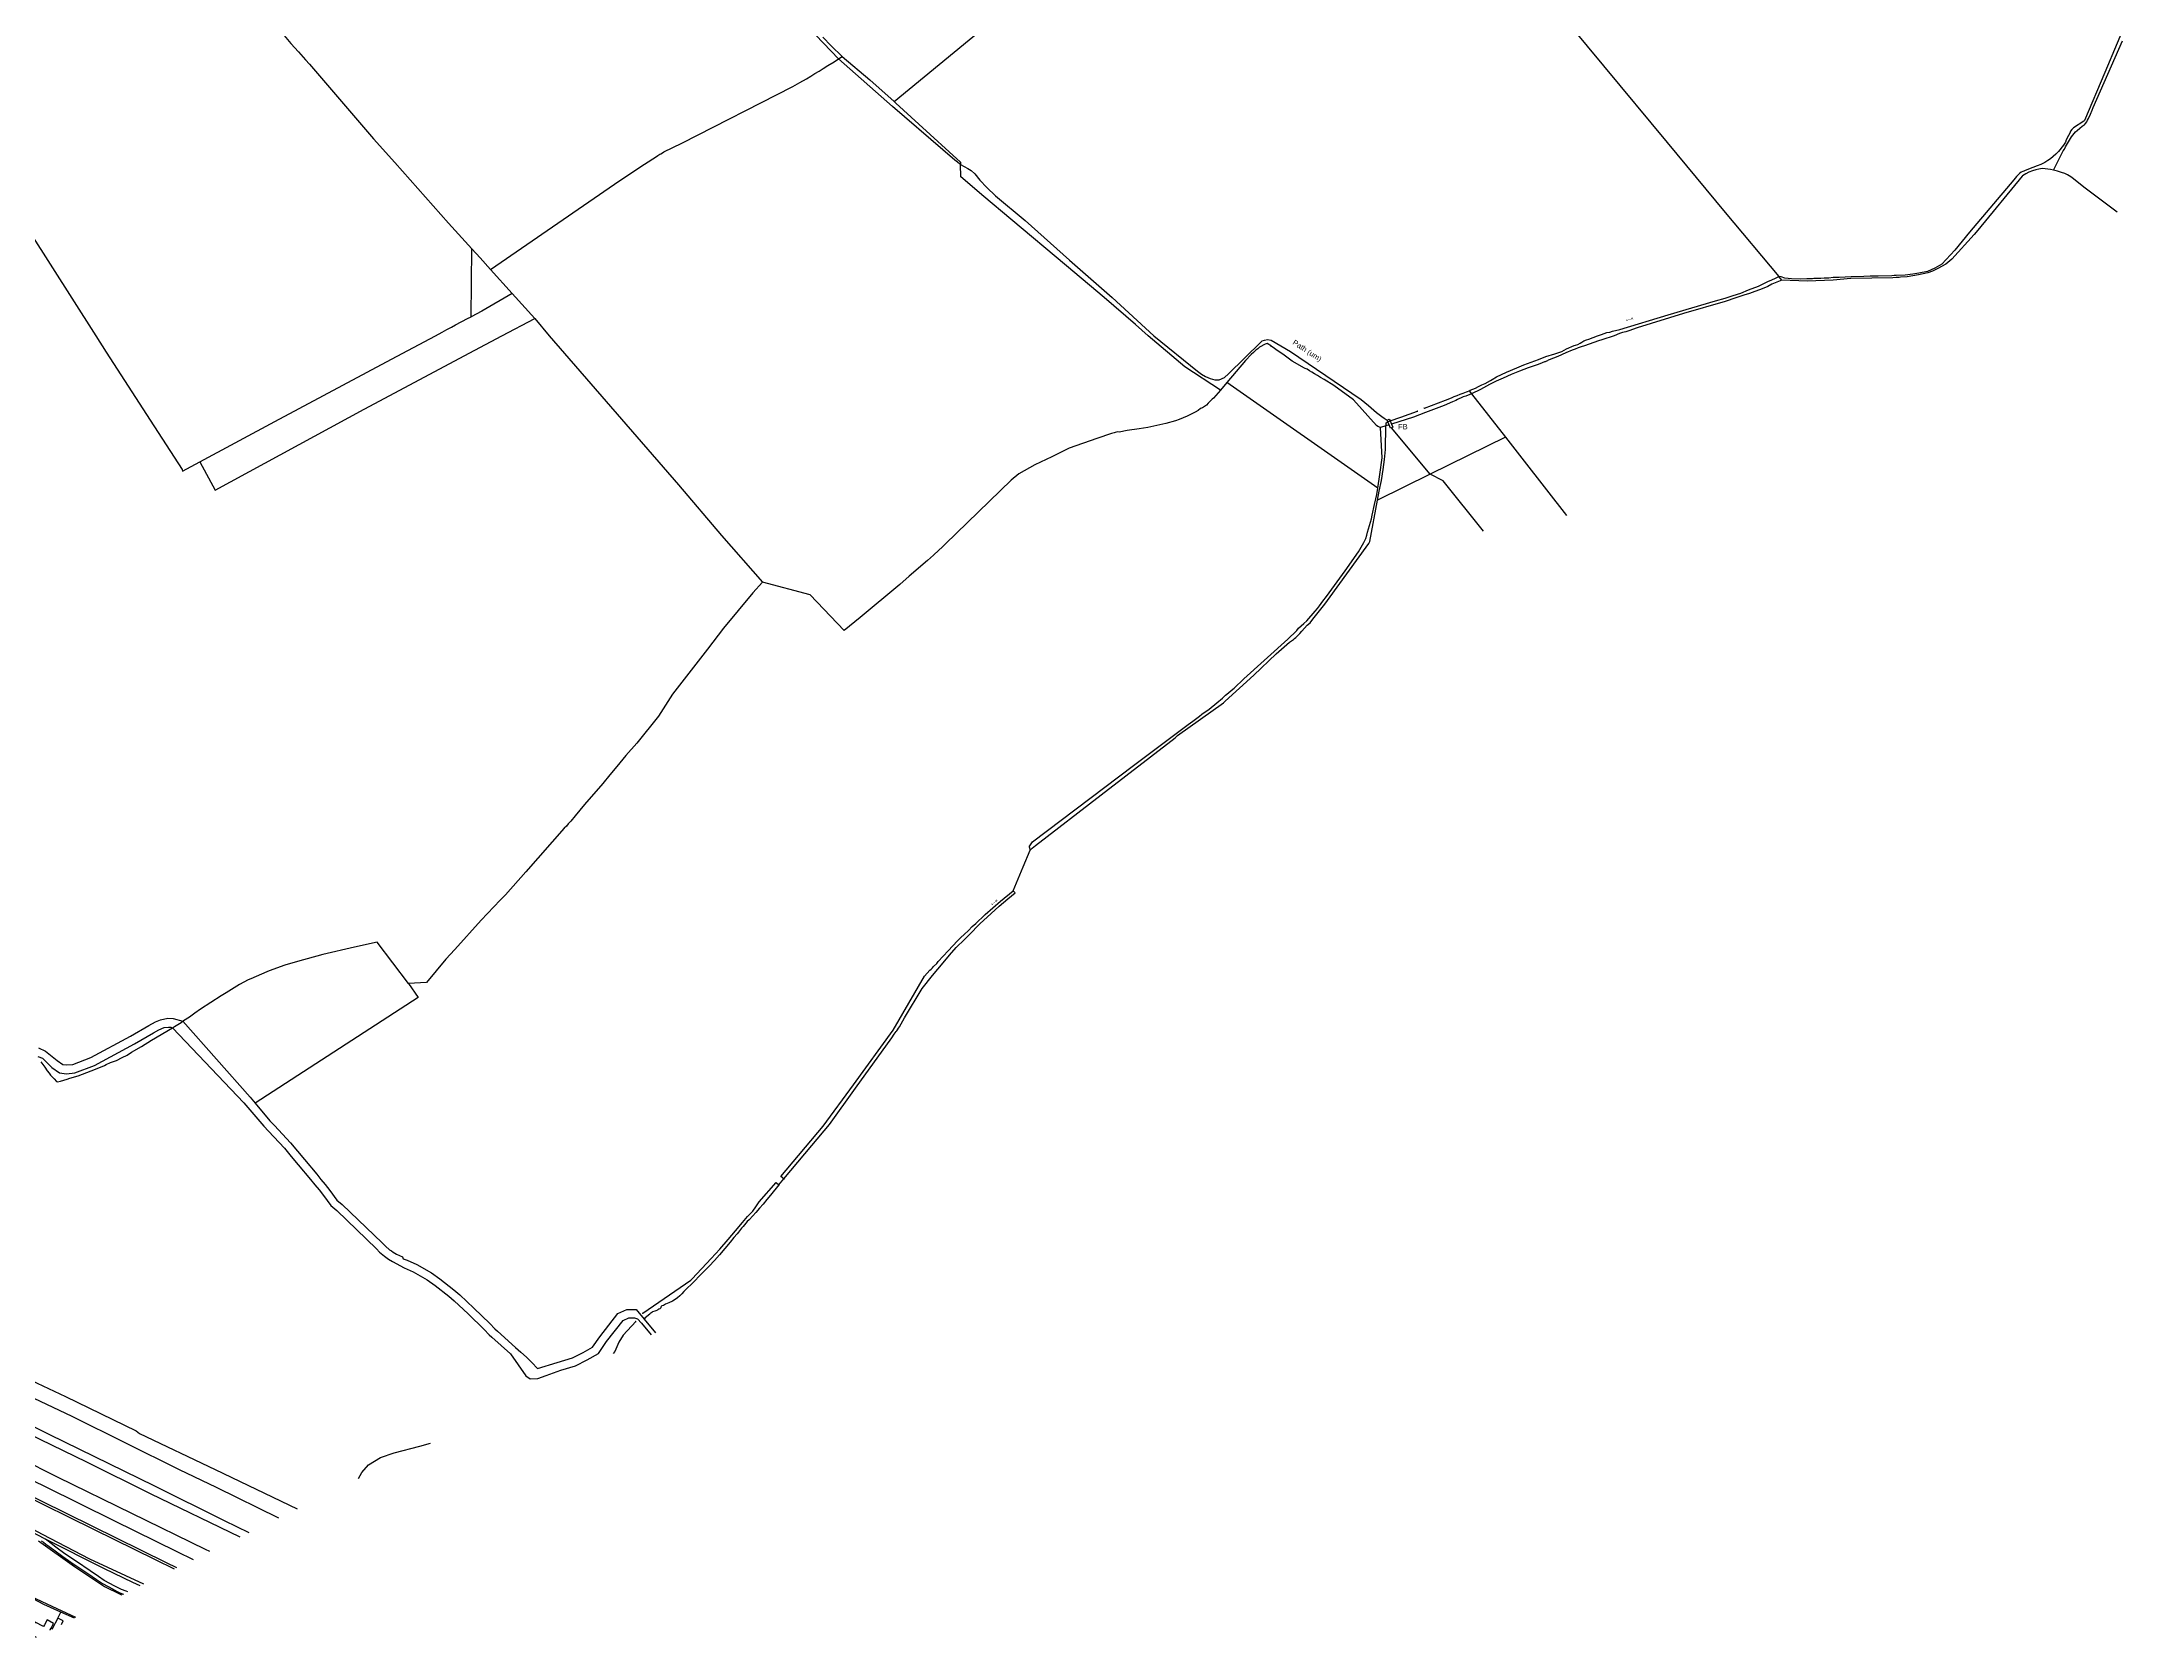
# Model space of a CAD drawing. Header units: millimetres. Extents: x 111502 to 977541, y 8702 to 1044108.
# Drawn here: x 976277 to 977451, y 475731 to 476623 of the extents above; entities that cross this region are included whole.
import ezdxf

# ---------------------------------------------------------------- set-up
doc = ezdxf.new("R2010")
doc.units = ezdxf.units.MM
doc.header["$LTSCALE"] = 0.25
doc.layers.add('X HVSS Site Background', color=8, linetype='Continuous')
doc.styles.add('OS Master Map$1$Standard', font='txt')

# ---------------------------------------------------------------- blocks, each defined once
blk = doc.blocks.new('OS Master Map$1$OSS17')
at = {"color": 8, "true_color": 0x707070, "const_width": 0.375, "flags": 128}
blk.add_lwpolyline([(0.188, 0), (0.181, 0.049), (0.162, 0.094), (0.133, 0.133), (0.094, 0.162), (0.049, 0.181), (0, 0.188), (-0.049, 0.181), (-0.094, 0.162), (-0.133, 0.133), (-0.162, 0.094), (-0.181, 0.049), (-0.188, 0), (-0.181, -0.049), (-0.162, -0.094), (-0.133, -0.133), (-0.094, -0.162), (-0.049, -0.181), (0, -0.188), (0.049, -0.181), (0.094, -0.162), (0.133, -0.133), (0.162, -0.094), (0.181, -0.049), (0.188, 0), (0.181, 0.049)], dxfattribs=at)
blk = doc.blocks.new('OS Master Map$1$OSS5')
at = {"color": 8, "true_color": 0x707070, "const_width": 0.174, "flags": 128}
blk.add_lwpolyline([(-0.5, 0), (0.5, 0)], dxfattribs=at)
blk = doc.blocks.new('OS Master Map$1$OSS6')
at = {"color": 8, "true_color": 0x707070, "const_width": 0.174, "flags": 128}
for points in [[(0.5, 0.5), (0, 0), (0.5, -0.5)], [(0, 0), (3.438, 0)], [(3.35, 0.5), (2.85, 0), (3.35, -0.5)], [(3.938, 0.5), (3.438, 0), (3.938, -0.5)]]:
    blk.add_lwpolyline(points, dxfattribs=at)
blk = doc.blocks.new('OS MAP')
at = {"layer": 'X HVSS Site Background', "flags": 128}
for points in [[(490504, 241154.8), (490478.7, 241181.2)], [(490535.2, 241130.9), (490577.1, 241165.5), (490577.1, 241165.5), (490620.8, 241201.2), (490620.8, 241201.2), (490687, 241257), (490687, 241257), (490779.3, 241334.4)], [(490193.1, 241168.9), (490197.9, 241163.4), (490197.9, 241163.4), (490202.1, 241158.8), (490202.1, 241158.8), (490206.1, 241154.2), (490206.1, 241154.2), (490208.3, 241151.8), (490208.3, 241151.8), (490210.5, 241149.2), (490210.5, 241149.2), (490244.1, 241110.1), (490244.1, 241110.1), (490255.9, 241096.8), (490255.9, 241096.8), (490286, 241063), (490286, 241063), (490299, 241048.6)], [(490495.3, 241167), (490500, 241162.1), (490500, 241162.1), (490506.1, 241156.2)], [(491233, 241196.5), (491212.2, 241147.1), (491212.2, 241147.1), (491200.9, 241120.4), (491200.9, 241120.4), (491200.4, 241120), (491200.4, 241120), (491194.7, 241116.2), (491194.7, 241116.2), (491194.3, 241115.8), (491194.3, 241115.8), (491193.8, 241115.4), (491193.8, 241115.4), (491193.1, 241114.3), (491193.1, 241114.3), (491192.6, 241113.2), (491192.6, 241113.2), (491191.9, 241111.9), (491191.9, 241111.9), (491190.7, 241109.5), (491190.7, 241109.5), (491190.2, 241108.3), (491190.2, 241108.3), (491189.1, 241106.5), (491189.1, 241106.5), (491186.3, 241103.1), (491186.3, 241103.1), (491184.8, 241101.5), (491184.8, 241101.5), (491183.4, 241100.2), (491183.4, 241100.2), (491181.9, 241099), (491181.9, 241099), (491180.3, 241097.9), (491180.3, 241097.9), (491178.6, 241096.9), (491178.6, 241096.9), (491176.5, 241095.8), (491176.5, 241095.8), (491174.3, 241095), (491174.3, 241095), (491172, 241094.1), (491172, 241094.1), (491167.7, 241092.4), (491167.7, 241092.4), (491167, 241092.1), (491167, 241092.1), (491166.3, 241091.9), (491166.3, 241091.9), (491165.4, 241091.4), (491165.4, 241091.4), (491164.6, 241090.8), (491164.6, 241090.8), (491163.7, 241090), (491163.7, 241090), (491162.9, 241089), (491162.9, 241089), (491161.3, 241087.1), (491161.3, 241087.1), (491136.5, 241058), (491136.5, 241058), (491128.3, 241047.9), (491128.3, 241047.9), (491121, 241040.1), (491121, 241040.1), (491117.1, 241037.8), (491117.1, 241037.8), (491113, 241036), (491113, 241036), (491108.3, 241035), (491108.3, 241035), (491104.8, 241034.4), (491104.8, 241034.4), (491100.5, 241033.8), (491100.5, 241033.8), (491095.5, 241033.7), (491095.5, 241033.7), (491094.4, 241033.7), (491094.4, 241033.7), (491093.2, 241033.6), (491093.2, 241033.6), (491085.5, 241033.4), (491085.5, 241033.4), (491081, 241033.3), (491081, 241033.3), (491077.5, 241033.2), (491077.5, 241033.2), (491070.4, 241032.9), (491070.4, 241032.9), (491063.7, 241032.6), (491063.7, 241032.6), (491060.4, 241032.5), (491060.4, 241032.5), (491057.8, 241032.3), (491057.8, 241032.3), (491055.3, 241032.2), (491055.3, 241032.2), (491053.5, 241032.1), (491053.5, 241032.1), (491051.9, 241032.1), (491051.9, 241032.1), (491050.2, 241032), (491050.2, 241032), (491049.5, 241032), (491049.5, 241032), (491048.7, 241031.9), (491048.7, 241031.9), (491048, 241031.9), (491048, 241031.9), (491047.2, 241031.9), (491047.2, 241031.9), (491046.4, 241031.8), (491046.4, 241031.8), (491045.6, 241031.8), (491045.6, 241031.8), (491042.1, 241031.6), (491042.1, 241031.6), (491037, 241031.9), (491037, 241031.9), (491033.3, 241032.2), (491033.3, 241032.2), (491031.2, 241033), (491031.2, 241033), (491030, 241033.1)], [(491183.5, 241092.6), (491188.9, 241103.3), (491188.9, 241103.3), (491189.6, 241104.4), (491189.6, 241104.4), (491190.2, 241105.7), (491190.2, 241105.7), (491192, 241108.5), (491192, 241108.5), (491193.6, 241111.3), (491193.6, 241111.3), (491195, 241113.1), (491195, 241113.1), (491195.8, 241114), (491195.8, 241114), (491196.7, 241114.8), (491196.7, 241114.8), (491198.2, 241116), (491198.2, 241116), (491199.5, 241117.1), (491199.5, 241117.1), (491200.2, 241117.5), (491200.2, 241117.5), (491200.8, 241118), (491200.8, 241118), (491201.5, 241118.7), (491201.5, 241118.7), (491202.1, 241119.6), (491202.1, 241119.6), (491202.6, 241120.5), (491202.6, 241120.5), (491203.1, 241121.5), (491203.1, 241121.5), (491204.2, 241123.8), (491204.2, 241123.8), (491205.1, 241126.1), (491205.1, 241126.1), (491205.8, 241127.7), (491205.8, 241127.7), (491222.1, 241164.8)], [(490051.2, 241059.1), (490088.7, 241000), (490088.7, 241000), (490094.6, 240990.9), (490094.6, 240990.9), (490119.1, 240952.8), (490119.1, 240952.8), (490137, 240925.2), (490137, 240925.2), (490137.3, 240924.4), (490137.3, 240924.4), (490146.9, 240929.5)], [(490896, 241194.2), (490896.3, 241193.9), (490896.3, 241193.9), (490967.4, 241108), (490967.4, 241108), (491000, 241069), (491000, 241069), (491030, 241033.1)], [(490309.5, 241037.1), (490381.9, 241086.8), (490381.9, 241086.8), (490395.6, 241096), (490395.6, 241096), (490402.3, 241100.3), (490402.3, 241100.3), (490403, 241100.7), (490403, 241100.7), (490403.6, 241101.1), (490403.6, 241101.1), (490404.1, 241101.5), (490404.1, 241101.5), (490404.7, 241101.8), (490404.7, 241101.8), (490405.6, 241102.3), (490405.6, 241102.3), (490406.5, 241102.9), (490406.5, 241102.9), (490416.4, 241107.7), (490416.4, 241107.7), (490478.5, 241139.4), (490478.5, 241139.4), (490482.4, 241141.5), (490482.4, 241141.5), (490486.2, 241143.7), (490486.2, 241143.7), (490488.6, 241145.1), (490488.6, 241145.1), (490490.9, 241146.6), (490490.9, 241146.6), (490493.3, 241147.9), (490493.3, 241147.9), (490495.5, 241149.4), (490495.5, 241149.4), (490498.2, 241151), (490498.2, 241151), (490501.7, 241153.2), (490501.7, 241153.2), (490504, 241154.8)], [(490504, 241154.8), (490506.1, 241156.2)], [(490572.4, 241095.8), (490569.2, 241098.2), (490569.2, 241098.2), (490562.5, 241104), (490562.5, 241104), (490534.2, 241128.2), (490534.2, 241128.2), (490504, 241154.8)], [(490506.1, 241156.2), (490521.6, 241143.1), (490521.6, 241143.1), (490535.2, 241130.9)], [(490535.2, 241130.9), (490536.2, 241130), (490536.2, 241130), (490549.1, 241118.3), (490549.1, 241118.3), (490572.4, 241097.1), (490572.4, 241097.1), (490572.4, 241095.8)], [(490717.7, 240969.6), (490697.8, 240982.6), (490697.8, 240982.6), (490677.3, 241000), (490677.3, 241000), (490670.2, 241006.3), (490670.2, 241006.3), (490652.6, 241021.4), (490652.6, 241021.4), (490631.5, 241039.1), (490631.5, 241039.1), (490600.5, 241065.2), (490600.5, 241065.2), (490585.4, 241077.8), (490585.4, 241077.8), (490572.5, 241088.8), (490572.5, 241088.8), (490572.4, 241095.8)], [(490572.4, 241095.8), (490576.5, 241093.6), (490576.5, 241093.6), (490578.3, 241092.4), (490578.3, 241092.4), (490580.3, 241090.6), (490580.3, 241090.6), (490583.2, 241087), (490583.2, 241087), (490587, 241082.8), (490587, 241082.8), (490591.9, 241078.2), (490591.9, 241078.2), (490608.4, 241064.4), (490608.4, 241064.4), (490633.2, 241042.2), (490633.2, 241042.2), (490657.1, 241021.4), (490657.1, 241021.4), (490680.4, 241000), (490680.4, 241000), (490704.8, 240980.2), (490704.8, 240980.2), (490707.1, 240978.6), (490707.1, 240978.6), (490709.4, 240977.3), (490709.4, 240977.3), (490712, 240976.1), (490712, 240976.1), (490714.6, 240975.3), (490714.6, 240975.3), (490717, 240975.4), (490717, 240975.4), (490719.9, 240976.7), (490719.9, 240976.7), (490722.2, 240978.8), (490722.2, 240978.8), (490740.2, 240996.5), (490740.2, 240996.5), (490741, 240997.1), (490741, 240997.1), (490742.4, 240997.6), (490742.4, 240997.6), (490744, 240998), (490744, 240998), (490746.1, 240997.6), (490746.1, 240997.6), (490756.8, 240991.2), (490756.8, 240991.2), (490791.2, 240968), (490791.2, 240968), (490796.3, 240964.3), (490796.3, 240964.3), (490800.5, 240961), (490800.5, 240961), (490804.9, 240957.1), (490804.9, 240957.1), (490808, 240954.8), (490808, 240954.8), (490809.3, 240953.9), (490809.3, 240953.9), (490810.9, 240952.9)], [(491183.5, 241092.6), (491181.9, 241092.9), (491181.9, 241092.9), (491180.4, 241093.1), (491180.4, 241093.1), (491178.8, 241093.4), (491178.8, 241093.4), (491177.2, 241093.5), (491177.2, 241093.5), (491175.4, 241093.2), (491175.4, 241093.2), (491173.7, 241092.7), (491173.7, 241092.7), (491171.7, 241092.2), (491171.7, 241092.2), (491169.8, 241091.5), (491169.8, 241091.5), (491168, 241090.6), (491168, 241090.6), (491166.2, 241089.4), (491166.2, 241089.4), (491166, 241089.2), (491166, 241089.2), (491141.3, 241059), (491141.3, 241059), (491139.2, 241056.6), (491139.2, 241056.6), (491126.7, 241042.8), (491126.7, 241042.8), (491123.3, 241040.1), (491123.3, 241040.1), (491118.9, 241037.6), (491118.9, 241037.6), (491115.8, 241036.2), (491115.8, 241036.2), (491113.3, 241035.2), (491113.3, 241035.2), (491110.7, 241034.6), (491110.7, 241034.6), (491108, 241034), (491108, 241034), (491101.7, 241033), (491101.7, 241033), (491098, 241032.7), (491098, 241032.7), (491097.3, 241032.6), (491097.3, 241032.6), (491096, 241032.5), (491096, 241032.5), (491095.6, 241032.5), (491095.6, 241032.5), (491093.7, 241032.4), (491093.7, 241032.4), (491070.2, 241032), (491070.2, 241032), (491060.3, 241031.1), (491060.3, 241031.1), (491045.8, 241030.6), (491045.8, 241030.6), (491031.7, 241031)], [(491219.1, 241069.1), (491200.5, 241083.1), (491200.5, 241083.1), (491194.8, 241087.7), (491194.8, 241087.7), (491193.2, 241088.9), (491193.2, 241088.9), (491191.4, 241090), (491191.4, 241090), (491189.8, 241090.8), (491189.8, 241090.8), (491188, 241091.3), (491188, 241091.3), (491185.8, 241092.1), (491185.8, 241092.1), (491183.5, 241092.6)], [(490298.7, 241010.6), (490299, 241048.6)], [(490299, 241048.6), (490303.7, 241043.5), (490303.7, 241043.5), (490309.5, 241037.1)], [(490309.5, 241037.1), (490321.6, 241023.7)], [(490856.8, 240969.2), (490857.3, 240969.6), (490857.3, 240969.6), (490860.3, 240970.8), (490860.3, 240970.8), (490862, 240971.6), (490862, 240971.6), (490863.9, 240972.6), (490863.9, 240972.6), (490865.7, 240973.4), (490865.7, 240973.4), (490868.7, 240975), (490868.7, 240975), (490869.7, 240975.5), (490869.7, 240975.5), (490872, 240977.1), (490872, 240977.1), (490877.6, 240979.6), (490877.6, 240979.6), (490883.4, 240982), (490883.4, 240982), (490887.4, 240983.7), (490887.4, 240983.7), (490891.5, 240985.3), (490891.5, 240985.3), (490895.5, 240986.8), (490895.5, 240986.8), (490899.7, 240988.4), (490899.7, 240988.4), (490904.6, 240989.9), (490904.6, 240989.9), (490908.5, 240991.3), (490908.5, 240991.3), (490911.2, 240992.7), (490911.2, 240992.7), (490915.4, 240994.6), (490915.4, 240994.6), (490916.2, 240994.8), (490916.2, 240994.8), (490917.5, 240995.2), (490917.5, 240995.2), (490918.8, 240995.8), (490918.8, 240995.8), (490919.8, 240996.4), (490919.8, 240996.4), (490920.9, 240997.1), (490920.9, 240997.1), (490922.4, 240997.7), (490922.4, 240997.7), (490923.7, 240998.1), (490923.7, 240998.1), (490928.5, 241000), (490928.5, 241000), (490930.8, 241000.7), (490930.8, 241000.7), (490932.2, 241001.3), (490932.2, 241001.3), (490933.8, 241001.8), (490933.8, 241001.8), (490935.4, 241002.1), (490935.4, 241002.1), (490936.9, 241002.5), (490936.9, 241002.5), (490941.1, 241003.5), (490941.1, 241003.5), (490968, 241011.7), (490968, 241011.7), (490994.6, 241019.6), (490994.6, 241019.6), (491000, 241021.1), (491000, 241021.1), (491004.4, 241022.5), (491004.4, 241022.5), (491008.7, 241023.9), (491008.7, 241023.9), (491012.9, 241025.6), (491012.9, 241025.6), (491018.5, 241027.8), (491018.5, 241027.8), (491021.2, 241029), (491021.2, 241029), (491023.8, 241030.3), (491023.8, 241030.3), (491026, 241031.3), (491026, 241031.3), (491028, 241032.2), (491028, 241032.2), (491030, 241033.1)], [(491031.7, 241031), (491030, 241033.1)], [(490056.7, 240601.9), (490060.6, 240600.1), (490060.6, 240600.1), (490067.2, 240594.8), (490067.2, 240594.8), (490070.3, 240592.6), (490070.3, 240592.6), (490072.4, 240592.4), (490072.4, 240592.4), (490076, 240592.7), (490076, 240592.7), (490086, 240596.5), (490086, 240596.5), (490108.1, 240608.4), (490108.1, 240608.4), (490118.5, 240614.4), (490118.5, 240614.4), (490122.2, 240616.5), (490122.2, 240616.5), (490125, 240617.6), (490125, 240617.6), (490129, 240618.5), (490129, 240618.5), (490132, 240618.3), (490132, 240618.3), (490137.5, 240616.8)], [(490321.6, 241023.7), (490304.7, 241013.7), (490304.7, 241013.7), (490298.7, 241010.6)], [(490321.6, 241023.7), (490334.2, 241009.7)], [(491031.7, 241031), (491026.1, 241028.8), (491026.1, 241028.8), (491023.8, 241027.6), (491023.8, 241027.6), (491021.6, 241026.7), (491021.6, 241026.7), (491019.1, 241025.7), (491019.1, 241025.7), (491016.6, 241024.8), (491016.6, 241024.8), (491013.6, 241023.7), (491013.6, 241023.7), (491010.4, 241022.7), (491010.4, 241022.7), (491007.6, 241021.7), (491007.6, 241021.7), (491004.7, 241020.8), (491004.7, 241020.8), (491001.1, 241019.6), (491001.1, 241019.6), (491000, 241019.1), (491000, 241019.1), (490976.7, 241012.4), (490976.7, 241012.4), (490950.7, 241004.4), (490950.7, 241004.4), (490946.1, 241002.8), (490946.1, 241002.8), (490944.3, 241002.3), (490944.3, 241002.3), (490942.6, 241001.8), (490942.6, 241001.8), (490940.8, 241001.3), (490940.8, 241001.3), (490937.9, 241000), (490937.9, 241000), (490930.9, 240997.8), (490930.9, 240997.8), (490929.1, 240997.2), (490929.1, 240997.2), (490921.2, 240994.3), (490921.2, 240994.3), (490919.4, 240993.8), (490919.4, 240993.8), (490917.8, 240993.2), (490917.8, 240993.2), (490916, 240992.6), (490916, 240992.6), (490914.4, 240991.9), (490914.4, 240991.9), (490910.8, 240990.5), (490910.8, 240990.5), (490906.3, 240988.5), (490906.3, 240988.5), (490901.5, 240986.5), (490901.5, 240986.5), (490901, 240986.3), (490901, 240986.3), (490900.5, 240986), (490900.5, 240986), (490900.1, 240985.8), (490900.1, 240985.8), (490899.6, 240985.6), (490899.6, 240985.6), (490899.3, 240985.4), (490899.3, 240985.4), (490898.9, 240985.4), (490898.9, 240985.4), (490896.2, 240984.4), (490896.2, 240984.4), (490894.8, 240983.8), (490894.8, 240983.8), (490889.8, 240982.1), (490889.8, 240982.1), (490884.9, 240980.3), (490884.9, 240980.3), (490880.3, 240978.4), (490880.3, 240978.4), (490875.7, 240976.4), (490875.7, 240976.4), (490871.9, 240974.6), (490871.9, 240974.6), (490868.2, 240972.8), (490868.2, 240972.8), (490863.1, 240970), (490863.1, 240970), (490858, 240967.6)], [(490146.9, 240929.5), (490188.8, 240952), (490188.8, 240952), (490254.1, 240986.9), (490254.1, 240986.9), (490278.7, 241000), (490278.7, 241000), (490282.5, 241002.1), (490282.5, 241002.1), (490285.1, 241003.5), (490285.1, 241003.5), (490287.6, 241004.9), (490287.6, 241004.9), (490289.9, 241006.2), (490289.9, 241006.2), (490296.7, 241009.6), (490296.7, 241009.6), (490298.7, 241010.6)], [(490146.9, 240929.5), (490155.6, 240913.7), (490155.6, 240913.7), (490238.9, 240958.9), (490238.9, 240958.9), (490300.7, 240992), (490300.7, 240992), (490315.8, 241000), (490315.8, 241000), (490334.2, 241009.7)], [(490334.2, 241009.7), (490342.3, 241000), (490342.3, 241000), (490414.6, 240916.6), (490414.6, 240916.6), (490438.7, 240888.4), (490438.7, 240888.4), (490461.5, 240862.3)], [(490807.2, 240948.7), (490805.7, 240949.3), (490805.7, 240949.3), (490805, 240949.9), (490805, 240949.9), (490792.1, 240964.2), (490792.1, 240964.2), (490781, 240972.3), (490781, 240972.3), (490775.6, 240975.6), (490775.6, 240975.6), (490773.7, 240976.7), (490773.7, 240976.7), (490771.9, 240977.8), (490771.9, 240977.8), (490770.3, 240978.7), (490770.3, 240978.7), (490768.8, 240979.6), (490768.8, 240979.6), (490767.5, 240980.5), (490767.5, 240980.5), (490766.1, 240981.3), (490766.1, 240981.3), (490765.1, 240981.8), (490765.1, 240981.8), (490764.6, 240981.9), (490764.6, 240981.9), (490757.8, 240985.9), (490757.8, 240985.9), (490753.4, 240989.1), (490753.4, 240989.1), (490748.6, 240992.3), (490748.6, 240992.3), (490747.1, 240993.4), (490747.1, 240993.4), (490746.2, 240994.1), (490746.2, 240994.1), (490745.8, 240994.5), (490745.8, 240994.5), (490745.3, 240994.8), (490745.3, 240994.8), (490744.8, 240995.2), (490744.8, 240995.2), (490743.8, 240995.7), (490743.8, 240995.7), (490742.6, 240995.3), (490742.6, 240995.3), (490739.6, 240993.7), (490739.6, 240993.7), (490738.6, 240992.8), (490738.6, 240992.8), (490737.5, 240991.9), (490737.5, 240991.9), (490736.1, 240990.7), (490736.1, 240990.7), (490734.8, 240989.5), (490734.8, 240989.5), (490731.7, 240986.1), (490731.7, 240986.1), (490721.2, 240973.8)], [(490721.2, 240973.8), (490717.7, 240969.6)], [(490805.7, 240914.9), (490721.2, 240973.8)], [(490717.7, 240969.6), (490713.8, 240965.2), (490713.8, 240965.2), (490713, 240964.5), (490713, 240964.5), (490711.9, 240963.4), (490711.9, 240963.4), (490710.8, 240962.4), (490710.8, 240962.4), (490709.9, 240961.3), (490709.9, 240961.3), (490708.8, 240960.4), (490708.8, 240960.4), (490707.7, 240959.8), (490707.7, 240959.8), (490706.5, 240959.3), (490706.5, 240959.3), (490705.3, 240958.3), (490705.3, 240958.3), (490703.5, 240957.3), (490703.5, 240957.3), (490699.1, 240955.1), (490699.1, 240955.1), (490694.6, 240953.2), (490694.6, 240953.2), (490692.5, 240952.4), (490692.5, 240952.4), (490687.1, 240951), (490687.1, 240951), (490677, 240948.8), (490677, 240948.8), (490672.3, 240947.9), (490672.3, 240947.9), (490665.5, 240947.1), (490665.5, 240947.1), (490661, 240946.2), (490661, 240946.2), (490660.3, 240946.3), (490660.3, 240946.3), (490659.5, 240946.2), (490659.5, 240946.2), (490658.8, 240946), (490658.8, 240946), (490658.2, 240945.8), (490658.2, 240945.8), (490656.8, 240945.4), (490656.8, 240945.4), (490648.6, 240942.6), (490648.6, 240942.6), (490633, 240937.1), (490633, 240937.1), (490623.3, 240932.3), (490623.3, 240932.3), (490613.9, 240927.8), (490613.9, 240927.8), (490604.9, 240922.8), (490604.9, 240922.8), (490600.6, 240919.2), (490600.6, 240919.2), (490564, 240883.7), (490564, 240883.7), (490562.1, 240881.8), (490562.1, 240881.8), (490560.2, 240880.1), (490560.2, 240880.1), (490557.2, 240877.3), (490557.2, 240877.3), (490555.6, 240875.9), (490555.6, 240875.9), (490553.9, 240874.4), (490553.9, 240874.4), (490543.7, 240865.6), (490543.7, 240865.6), (490538.4, 240860.9), (490538.4, 240860.9), (490516.3, 240842.6), (490516.3, 240842.6), (490507.3, 240835.3), (490507.3, 240835.3), (490488.3, 240855.2), (490488.3, 240855.2), (490461.5, 240862.3)], [(490858, 240967.6), (490854.9, 240966.3), (490854.9, 240966.3), (490853.5, 240965.8), (490853.5, 240965.8), (490852.2, 240965.3), (490852.2, 240965.3), (490851, 240964.7), (490851, 240964.7), (490850.2, 240964.4), (490850.2, 240964.4), (490849.3, 240963.9), (490849.3, 240963.9), (490848.3, 240963.5), (490848.3, 240963.5), (490847.5, 240963.1), (490847.5, 240963.1), (490842.7, 240961), (490842.7, 240961), (490832.4, 240957.1), (490832.4, 240957.1), (490825.6, 240954.6), (490825.6, 240954.6), (490813.3, 240950.6)], [(490831.7, 240959.5), (490843.5, 240964.1), (490843.5, 240964.1), (490846.8, 240965.4), (490846.8, 240965.4), (490848.4, 240966.1), (490848.4, 240966.1), (490850, 240966.7), (490850, 240966.7), (490851.8, 240967.3), (490851.8, 240967.3), (490853.5, 240968), (490853.5, 240968), (490855.3, 240968.7), (490855.3, 240968.7), (490855.8, 240968.8), (490855.8, 240968.8), (490856.8, 240969.2)], [(490856.8, 240969.2), (490858, 240967.6)], [(490858, 240967.6), (490877.1, 240943.3)], [(490805.5, 240908.1), (490806.5, 240913.1), (490806.5, 240913.1), (490807.7, 240919.1), (490807.7, 240919.1), (490808.7, 240925.3), (490808.7, 240925.3), (490809.4, 240930.9), (490809.4, 240930.9), (490810, 240936.4), (490810, 240936.4), (490810.2, 240949.7)], [(490810.2, 240949.7), (490807.2, 240948.7)], [(490810.2, 240949.7), (490810.3, 240950.3), (490810.3, 240950.3), (490810.3, 240950.9), (490810.3, 240950.9), (490810.4, 240951.3), (490810.4, 240951.3), (490810.9, 240951.8), (490810.9, 240951.8), (490811.3, 240951.9)], [(490812, 240950.2), (490810.2, 240949.7)], [(490810.9, 240952.9), (490812.1, 240953.4)], [(490811.3, 240951.9), (490810.9, 240952.9)], [(490811.3, 240951.9), (490812.5, 240952.4)], [(490812, 240950.2), (490811.3, 240951.9)], [(490812.8, 240948.3), (490812, 240950.2)], [(490812.1, 240953.4), (490812.5, 240952.4)], [(490812.5, 240952.4), (490818.5, 240954.6), (490818.5, 240954.6), (490827.8, 240957.9)], [(490812.5, 240952.4), (490813.3, 240950.6)], [(490813.3, 240950.6), (490814, 240948.9)], [(490805.7, 240914.9), (490806.9, 240922.5), (490806.9, 240922.5), (490808.1, 240931.7), (490808.1, 240931.7), (490807.2, 240948.7)], [(490813.4, 240948.6), (490812.8, 240948.3)], [(490814, 240948.9), (490813.4, 240948.6)], [(490834.9, 240922.6), (490813.4, 240948.6)], [(490877.1, 240943.3), (490834.9, 240922.6)], [(490877.1, 240943.3), (490887.6, 240929.9), (490887.6, 240929.9), (490911.2, 240899.5)], [(490610.8, 240714.4), (490612.6, 240717.1), (490612.6, 240717.1), (490669.1, 240759.8), (490669.1, 240759.8), (490699.7, 240782.8), (490699.7, 240782.8), (490702.2, 240784.5), (490702.2, 240784.5), (490704.4, 240786.2), (490704.4, 240786.2), (490705.9, 240787.3), (490705.9, 240787.3), (490707.2, 240788.5), (490707.2, 240788.5), (490711.4, 240791.3), (490711.4, 240791.3), (490715.6, 240794.8), (490715.6, 240794.8), (490718.9, 240797.4), (490718.9, 240797.4), (490720.5, 240799.2), (490720.5, 240799.2), (490722.1, 240800.5), (490722.1, 240800.5), (490723.7, 240801.7), (490723.7, 240801.7), (490725.3, 240803.1), (490725.3, 240803.1), (490730.8, 240808.2), (490730.8, 240808.2), (490755.3, 240830.5), (490755.3, 240830.5), (490756.3, 240831.3), (490756.3, 240831.3), (490759.2, 240834.2), (490759.2, 240834.2), (490760.4, 240835.3), (490760.4, 240835.3), (490761.4, 240836.5), (490761.4, 240836.5), (490764.4, 240839.2), (490764.4, 240839.2), (490765.9, 240840.7), (490765.9, 240840.7), (490770.6, 240846), (490770.6, 240846), (490771.9, 240847.5), (490771.9, 240847.5), (490773.1, 240849.1), (490773.1, 240849.1), (490775, 240851.7), (490775, 240851.7), (490776.9, 240854.2), (490776.9, 240854.2), (490787.5, 240868.7), (490787.5, 240868.7), (490794.8, 240879.3), (490794.8, 240879.3), (490796.3, 240881.8), (490796.3, 240881.8), (490797.8, 240884.4), (490797.8, 240884.4), (490798.4, 240885.5), (490798.4, 240885.5), (490798.9, 240886.7), (490798.9, 240886.7), (490799.5, 240888.5), (490799.5, 240888.5), (490799.9, 240890.2), (490799.9, 240890.2), (490802.1, 240897.7), (490802.1, 240897.7), (490802.6, 240899.8), (490802.6, 240899.8), (490803.8, 240905.6), (490803.8, 240905.6), (490805.1, 240911.3), (490805.1, 240911.3), (490805.7, 240914.9)], [(490834.9, 240922.6), (490805.5, 240908.1)], [(490864.8, 240890.7), (490842.3, 240918.9), (490842.3, 240918.9), (490834.9, 240922.6)], [(490611.2, 240712.5), (490612.3, 240713.5), (490612.3, 240713.5), (490614.2, 240715), (490614.2, 240715), (490650.9, 240743.4), (490650.9, 240743.4), (490692.3, 240775.3), (490692.3, 240775.3), (490693.7, 240776.6), (490693.7, 240776.6), (490719.4, 240794.8), (490719.4, 240794.8), (490720.4, 240795.7), (490720.4, 240795.7), (490736.3, 240810.3), (490736.3, 240810.3), (490748.9, 240822.2), (490748.9, 240822.2), (490756.3, 240828.8), (490756.3, 240828.8), (490758.6, 240830.2), (490758.6, 240830.2), (490759.1, 240830.7), (490759.1, 240830.7), (490759.8, 240831.3), (490759.8, 240831.3), (490762, 240833.6), (490762, 240833.6), (490763.2, 240834.9), (490763.2, 240834.9), (490766.2, 240838.3), (490766.2, 240838.3), (490767.8, 240839.6), (490767.8, 240839.6), (490769.3, 240841.6), (490769.3, 240841.6), (490776, 240849.9), (490776, 240849.9), (490777.6, 240852), (490777.6, 240852), (490800.7, 240883.9), (490800.7, 240883.9), (490801.2, 240885.1), (490801.2, 240885.1), (490805.5, 240908.1)], [(490461.5, 240862.3), (490456.2, 240856.3), (490456.2, 240856.3), (490439.8, 240836.6), (490439.8, 240836.6), (490430.9, 240824.8), (490430.9, 240824.8), (490411.3, 240799.7), (490411.3, 240799.7), (490403.5, 240787.4), (490403.5, 240787.4), (490391.4, 240772.3), (490391.4, 240772.3), (490385.1, 240765.3), (490385.1, 240765.3), (490380.1, 240759.3), (490380.1, 240759.3), (490376.3, 240754.6), (490376.3, 240754.6), (490372.3, 240749.8), (490372.3, 240749.8), (490362, 240737.9), (490362, 240737.9), (490356.9, 240731.7), (490356.9, 240731.7), (490354.5, 240728.7), (490354.5, 240728.7), (490353.7, 240727.9), (490353.7, 240727.9), (490353, 240727.1), (490353, 240727.1), (490351.9, 240725.9), (490351.9, 240725.9), (490350.6, 240724.7), (490350.6, 240724.7), (490329.3, 240700.4), (490329.3, 240700.4), (490317.8, 240687.5), (490317.8, 240687.5), (490314.9, 240684.5), (490314.9, 240684.5), (490304.3, 240673.3), (490304.3, 240673.3), (490289.6, 240657), (490289.6, 240657), (490284.6, 240651.6), (490284.6, 240651.6), (490273.7, 240638.5), (490273.7, 240638.5), (490263.6, 240638)], [(490610.8, 240714.4), (490611.2, 240712.5)], [(490601.7, 240689.7), (490607.3, 240703.2), (490607.3, 240703.2), (490611.2, 240712.5)], [(490473.6, 240528.7), (490471.8, 240530), (490471.8, 240530), (490495.6, 240558.1), (490495.6, 240558.1), (490512.4, 240581.3), (490512.4, 240581.3), (490534.6, 240611.8), (490534.6, 240611.8), (490552.2, 240642.1), (490552.2, 240642.1), (490555.2, 240645.3), (490555.2, 240645.3), (490556, 240646), (490556, 240646), (490556.7, 240646.7), (490556.7, 240646.7), (490557.3, 240647.4), (490557.3, 240647.4), (490559, 240649.1), (490559, 240649.1), (490559.9, 240650.2), (490559.9, 240650.2), (490565.5, 240656.2), (490565.5, 240656.2), (490570.6, 240661.8), (490570.6, 240661.8), (490572.5, 240663.7), (490572.5, 240663.7), (490574.3, 240665.4), (490574.3, 240665.4), (490576.7, 240667.6), (490576.7, 240667.6), (490578.9, 240669.8), (490578.9, 240669.8), (490580.8, 240671.5), (490580.8, 240671.5), (490582.6, 240673.2), (490582.6, 240673.2), (490584.3, 240674.6), (490584.3, 240674.6), (490586.1, 240676.5), (490586.1, 240676.5), (490594.6, 240684), (490594.6, 240684), (490601.7, 240689.7)], [(490473.6, 240528.7), (490489.1, 240547.3), (490489.1, 240547.3), (490499.1, 240559.1), (490499.1, 240559.1), (490513.6, 240579.4), (490513.6, 240579.4), (490533.9, 240607.6), (490533.9, 240607.6), (490535.3, 240609.6), (490535.3, 240609.6), (490535.8, 240610.3), (490535.8, 240610.3), (490536.3, 240611.1), (490536.3, 240611.1), (490536.7, 240611.5), (490536.7, 240611.5), (490537.1, 240612), (490537.1, 240612), (490537.7, 240612.9), (490537.7, 240612.9), (490538.2, 240613.7), (490538.2, 240613.7), (490541, 240618.8), (490541, 240618.8), (490550.9, 240635.1), (490550.9, 240635.1), (490556.7, 240642.4), (490556.7, 240642.4), (490562.6, 240649.5), (490562.6, 240649.5), (490566.2, 240653.8), (490566.2, 240653.8), (490569.9, 240658), (490569.9, 240658), (490574.5, 240662.6), (490574.5, 240662.6), (490576.1, 240664.1), (490576.1, 240664.1), (490577.1, 240665.2), (490577.1, 240665.2), (490583.2, 240671.3), (490583.2, 240671.3), (490589.5, 240677.1), (490589.5, 240677.1), (490594, 240681.2), (490594, 240681.2), (490598.7, 240685.2), (490598.7, 240685.2), (490602.8, 240688.6)], [(490601.7, 240689.7), (490602.8, 240688.6)], [(490132.7, 240310.6), (490122.1, 240315.8), (490122.1, 240315.8), (490087.6, 240332.7), (490087.6, 240332.7), (490046.1, 240353.2)], [(490115.7, 240302.2), (490085.5, 240316.2), (490085.5, 240316.2), (490059, 240329.9), (490059, 240329.9), (490016.3, 240352.6)], [(490263.6, 240638), (490246.1, 240661.1), (490246.1, 240661.1), (490233.5, 240658.2), (490233.5, 240658.2), (490215.7, 240654.1), (490215.7, 240654.1), (490201.5, 240650.3), (490201.5, 240650.3), (490194.5, 240648.1), (490194.5, 240648.1), (490185.7, 240645), (490185.7, 240645), (490184.4, 240644.5), (490184.4, 240644.5), (490175.4, 240640.6), (490175.4, 240640.6), (490173.9, 240639.9), (490173.9, 240639.9), (490169.2, 240637.3), (490169.2, 240637.3), (490161.6, 240632.8), (490161.6, 240632.8), (490158.9, 240631.1), (490158.9, 240631.1), (490147.3, 240623.5), (490147.3, 240623.5), (490144.2, 240621.4), (490144.2, 240621.4), (490141.1, 240619.1), (490141.1, 240619.1), (490137.9, 240617.1), (490137.9, 240617.1), (490137.5, 240616.8)], [(490046.1, 240394.2), (490062.5, 240386), (490062.5, 240386), (490096.5, 240369.5), (490096.5, 240369.5), (490121.2, 240357.4), (490121.2, 240357.4), (490160.5, 240337.8), (490160.5, 240337.8), (490174.4, 240331.1)], [(490050.9, 240386.4), (490083.6, 240370.5), (490083.6, 240370.5), (490119.2, 240352.9), (490119.2, 240352.9), (490169.3, 240328.6), (490169.3, 240328.6), (490169.4, 240328.6)], [(490263.6, 240638), (490269, 240630.1), (490269, 240630.1), (490177.9, 240571)], [(490152.6, 240320.4), (490150.2, 240321.5), (490150.2, 240321.5), (490067.7, 240361.8), (490067.7, 240361.8), (490046.2, 240372.6)], [(490056.4, 240597.2), (490059, 240596.1), (490059, 240596.1), (490064.2, 240591), (490064.2, 240591), (490068.5, 240587.9), (490068.5, 240587.9), (490072.4, 240587.5), (490072.4, 240587.5), (490077.1, 240588), (490077.1, 240588), (490088, 240592.1), (490088, 240592.1), (490110.5, 240604.2), (490110.5, 240604.2), (490121.1, 240610.4), (490121.1, 240610.4), (490124, 240612.1), (490124, 240612.1), (490127, 240613.4), (490127, 240613.4), (490129.4, 240613.6), (490129.4, 240613.6), (490130.8, 240613.5), (490130.8, 240613.5), (490131.6, 240613.1)], [(490058.1, 240594.2), (490060.2, 240591.2), (490060.2, 240591.2), (490061.6, 240589.1), (490061.6, 240589.1), (490062.6, 240587.8), (490062.6, 240587.8), (490063.4, 240586.7), (490063.4, 240586.7), (490064.4, 240585.7), (490064.4, 240585.7), (490065.4, 240584.6), (490065.4, 240584.6), (490066.8, 240583.2), (490066.8, 240583.2), (490067.3, 240582.9), (490067.3, 240582.9), (490069.1, 240583.4), (490069.1, 240583.4), (490072.7, 240584.5), (490072.7, 240584.5), (490074.2, 240585), (490074.2, 240585), (490078.9, 240586.4), (490078.9, 240586.4), (490088.6, 240590), (490088.6, 240590), (490093.7, 240592.1), (490093.7, 240592.1), (490094.6, 240592.6), (490094.6, 240592.6), (490096.9, 240593.7), (490096.9, 240593.7), (490100.3, 240594.9), (490100.3, 240594.9), (490103.6, 240596.5), (490103.6, 240596.5), (490106.3, 240597.9), (490106.3, 240597.9), (490108.8, 240599.5), (490108.8, 240599.5), (490114.4, 240602.8), (490114.4, 240602.8), (490120, 240606.2), (490120, 240606.2), (490131.6, 240613.1)], [(490131.6, 240613.1), (490132.7, 240613.8), (490132.7, 240613.8), (490136.6, 240616.1), (490136.6, 240616.1), (490137.5, 240616.8)], [(490131.6, 240613.1), (490171.6, 240571.3), (490171.6, 240571.3), (490182.7, 240558.1), (490182.7, 240558.1), (490185.4, 240555.4), (490185.4, 240555.4), (490194.2, 240545.9), (490194.2, 240545.9), (490198, 240541.3), (490198, 240541.3), (490201.9, 240536.6), (490201.9, 240536.6), (490208.8, 240528.4), (490208.8, 240528.4), (490211.2, 240525.4), (490211.2, 240525.4), (490213.6, 240522.6), (490213.6, 240522.6), (490216.1, 240519.4), (490216.1, 240519.4), (490220.2, 240513.8), (490220.2, 240513.8), (490223.5, 240511), (490223.5, 240511), (490245.8, 240489.7), (490245.8, 240489.7), (490247.5, 240487.8), (490247.5, 240487.8), (490250.3, 240485.5), (490250.3, 240485.5), (490252.5, 240483.9), (490252.5, 240483.9), (490254.7, 240482.6), (490254.7, 240482.6), (490261.2, 240479), (490261.2, 240479), (490266.3, 240476.7), (490266.3, 240476.7), (490274, 240472.3), (490274, 240472.3), (490278.5, 240469.2), (490278.5, 240469.2), (490286.1, 240463.2), (490286.1, 240463.2), (490289.2, 240460.5), (490289.2, 240460.5), (490297, 240453.2), (490297, 240453.2), (490305.9, 240444.6), (490305.9, 240444.6), (490308.8, 240441.6), (490308.8, 240441.6), (490310.3, 240440.2), (490310.3, 240440.2), (490320.6, 240430.9), (490320.6, 240430.9), (490329.2, 240418.6), (490329.2, 240418.6), (490331.7, 240416.9), (490331.7, 240416.9), (490335.9, 240417.1), (490335.9, 240417.1), (490340.7, 240418.8), (490340.7, 240418.8), (490348.8, 240421.7), (490348.8, 240421.7), (490357.1, 240424.2), (490357.1, 240424.2), (490363.5, 240427.5), (490363.5, 240427.5), (490369.8, 240431.1), (490369.8, 240431.1), (490374.3, 240437.8), (490374.3, 240437.8), (490383.7, 240449.6), (490383.7, 240449.6), (490386.8, 240451.1), (490386.8, 240451.1), (490390, 240451.1), (490390, 240451.1), (490391.6, 240450.4), (490391.6, 240450.4), (490394, 240448), (490394, 240448), (490399.4, 240441.6)], [(490137.5, 240616.8), (490175.1, 240574.3), (490175.1, 240574.3), (490177.9, 240571)], [(490177.9, 240571), (490186.1, 240561.2), (490186.1, 240561.2), (490188.7, 240558.5), (490188.7, 240558.5), (490197.6, 240548.9), (490197.6, 240548.9), (490201.5, 240544.2), (490201.5, 240544.2), (490205.4, 240539.6), (490205.4, 240539.6), (490212.3, 240531.3), (490212.3, 240531.3), (490214.7, 240528.3), (490214.7, 240528.3), (490217.1, 240525.5), (490217.1, 240525.5), (490219.7, 240522.2), (490219.7, 240522.2), (490223.6, 240516.9), (490223.6, 240516.9), (490226.6, 240514.4), (490226.6, 240514.4), (490249, 240492.9), (490249, 240492.9), (490250.7, 240491.1), (490250.7, 240491.1), (490253.1, 240489.1), (490253.1, 240489.1), (490254.1, 240488.4), (490254.1, 240488.4), (490255, 240487.8), (490255, 240487.8), (490256, 240487.2), (490256, 240487.2), (490256.9, 240486.6), (490256.9, 240486.6), (490260.3, 240485.1), (490260.3, 240485.1), (490260.7, 240484), (490260.7, 240484), (490262.9, 240483.2), (490262.9, 240483.2), (490268.3, 240480.8), (490268.3, 240480.8), (490276.5, 240476.2), (490276.5, 240476.2), (490281.2, 240472.9), (490281.2, 240472.9), (490289, 240466.7), (490289, 240466.7), (490292.3, 240463.9), (490292.3, 240463.9), (490300.1, 240456.5), (490300.1, 240456.5), (490309.1, 240447.9), (490309.1, 240447.9), (490312, 240444.9), (490312, 240444.9), (490313.4, 240443.6), (490313.4, 240443.6), (490323.4, 240434.5), (490323.4, 240434.5), (490326.5, 240431.9), (490326.5, 240431.9), (490329.6, 240429), (490329.6, 240429), (490332.6, 240426), (490332.6, 240426), (490335.7, 240422.7)], [(490394.6, 240453.6), (490421.5, 240472.1), (490421.5, 240472.1), (490422.2, 240472.9), (490422.2, 240472.9), (490432.9, 240484.2), (490432.9, 240484.2), (490437.7, 240489.4), (490437.7, 240489.4), (490442.4, 240494.8), (490442.4, 240494.8), (490446.5, 240499.6), (490446.5, 240499.6), (490450.5, 240504.4), (490450.5, 240504.4), (490453.2, 240507.6), (490453.2, 240507.6), (490456.1, 240510.7), (490456.1, 240510.7), (490457.8, 240513), (490457.8, 240513), (490459.8, 240515.8), (490459.8, 240515.8), (490469.2, 240526.7), (490469.2, 240526.7), (490470.8, 240525.3)], [(490470.8, 240525.3), (490473.6, 240528.7)], [(490470.8, 240525.3), (490466, 240519.6), (490466, 240519.6), (490464.1, 240517.1), (490464.1, 240517.1), (490462, 240514.6), (490462, 240514.6), (490460, 240512.3), (490460, 240512.3), (490457.8, 240510), (490457.8, 240510), (490456.1, 240508), (490456.1, 240508), (490454.2, 240505.9), (490454.2, 240505.9), (490453.1, 240504.8), (490453.1, 240504.8), (490450.8, 240502), (490450.8, 240502), (490450.3, 240501.6), (490450.3, 240501.6), (490449.9, 240501.1), (490449.9, 240501.1), (490449.3, 240500.4), (490449.3, 240500.4), (490448.8, 240499.7), (490448.8, 240499.7), (490448.2, 240498.9), (490448.2, 240498.9), (490447.5, 240498), (490447.5, 240498), (490445.6, 240495.9), (490445.6, 240495.9), (490443.5, 240493.4), (490443.5, 240493.4), (490440.5, 240489.8), (490440.5, 240489.8), (490437.6, 240486.3), (490437.6, 240486.3), (490434.7, 240483.1), (490434.7, 240483.1), (490431.7, 240480), (490431.7, 240480), (490428.9, 240477.2), (490428.9, 240477.2), (490426.2, 240474.4), (490426.2, 240474.4), (490423.7, 240471.8), (490423.7, 240471.8), (490417.6, 240465.8), (490417.6, 240465.8), (490416.4, 240464.5), (490416.4, 240464.5), (490415.4, 240463.4), (490415.4, 240463.4), (490414.1, 240462.2), (490414.1, 240462.2), (490412.7, 240461.2), (490412.7, 240461.2), (490411.2, 240460.3), (490411.2, 240460.3), (490409.3, 240459.4), (490409.3, 240459.4), (490407.3, 240458.6), (490407.3, 240458.6), (490406.3, 240458), (490406.3, 240458), (490405.5, 240457.8), (490405.5, 240457.8), (490405.3, 240457.7), (490405.3, 240457.7), (490405, 240457.4), (490405, 240457.4), (490404.8, 240457), (490404.8, 240457), (490404.7, 240456.7), (490404.7, 240456.7), (490404.1, 240456.1), (490404.1, 240456.1), (490403.6, 240455.9), (490403.6, 240455.9), (490403.1, 240455.6), (490403.1, 240455.6), (490402.8, 240455.4), (490402.8, 240455.4), (490402, 240455), (490402, 240455), (490401.3, 240454.7), (490401.3, 240454.7), (490400.1, 240454.3), (490400.1, 240454.3), (490399.7, 240454.1), (490399.7, 240454.1), (490399.1, 240453.7), (490399.1, 240453.7), (490398.8, 240453.4), (490398.8, 240453.4), (490398.6, 240453.1), (490398.6, 240453.1), (490396, 240451), (490396, 240451), (490395.5, 240450.2)], [(490143.4, 240315.8), (490134.2, 240320.3), (490134.2, 240320.3), (490099, 240337.6), (490099, 240337.6), (490060.6, 240356.6), (490060.6, 240356.6), (490048, 240362.8), (490048, 240362.8), (490000, 240386.1), (490000, 240386.1), (489972.5, 240400.1), (489972.5, 240400.1), (489935.6, 240418.8), (489935.6, 240418.8), (489907.2, 240432.6), (489907.2, 240432.6), (489868.8, 240451.7), (489868.8, 240451.7), (489832.4, 240469.5), (489832.4, 240469.5), (489770.5, 240500), (489770.5, 240500), (489769.5, 240500.5)], [(490056.8, 240326.4), (490076.8, 240312.1), (490076.8, 240312.1), (490093.6, 240300.8), (490093.6, 240300.8), (490102.8, 240296.4), (490102.8, 240296.4), (490103.3, 240296.2)], [(490058.3, 240326.4), (490059.5, 240325.6), (490059.5, 240325.6), (490060.9, 240324.6), (490060.9, 240324.6), (490062.7, 240323.2), (490062.7, 240323.2), (490065.3, 240321.3), (490065.3, 240321.3), (490070.3, 240317.6), (490070.3, 240317.6), (490076.7, 240313.2), (490076.7, 240313.2), (490084.4, 240308.1), (490084.4, 240308.1), (490089.2, 240304.7), (490089.2, 240304.7), (490092.5, 240302.6), (490092.5, 240302.6), (490095.7, 240300.8), (490095.7, 240300.8), (490098.1, 240299.5), (490098.1, 240299.5), (490100.4, 240298.3), (490100.4, 240298.3), (490102.3, 240297.4), (490102.3, 240297.4), (490104.2, 240296.6)], [(490077.6, 240283.6), (490067.1, 240288.3), (490067.1, 240288.3), (490052.8, 240295.1)], [(489961.8, 240460), (490000, 240441.3), (490000, 240441.3), (490056, 240414.6), (490056, 240414.6), (490071.8, 240407), (490071.8, 240407), (490111.3, 240387.8), (490111.3, 240387.8), (490113.3, 240386.4), (490113.3, 240386.4), (490155.5, 240366.3), (490155.5, 240366.3), (490201.3, 240344.3)], [(490335.7, 240422.7), (490346.7, 240426), (490346.7, 240426), (490355.3, 240428.6), (490355.3, 240428.6), (490361.3, 240431.6), (490361.3, 240431.6), (490366.6, 240434.6), (490366.6, 240434.6), (490370.6, 240440.5), (490370.6, 240440.5), (490380.7, 240453.4), (490380.7, 240453.4), (490385.7, 240455.7), (490385.7, 240455.7), (490391, 240455.7), (490391, 240455.7), (490395.5, 240450.2)], [(490390.7, 240449), (490383.6, 240441.3), (490383.6, 240441.3), (490381.3, 240437.4), (490381.3, 240437.4), (490379, 240432.3), (490379, 240432.3), (490378.1, 240431.1)], [(490395.5, 240450.2), (490401.7, 240442.7)], [(490029.8, 240418.2), (490054.2, 240406.1), (490054.2, 240406.1), (490075.4, 240396), (490075.4, 240396), (490135.3, 240366.3), (490135.3, 240366.3), (490156.1, 240356.3), (490156.1, 240356.3), (490190.9, 240339.2)], [(490235.7, 240361.2), (490237.5, 240364.5), (490237.5, 240364.5), (490241.2, 240368.8), (490241.2, 240368.8), (490247.9, 240373), (490247.9, 240373), (490255.6, 240375.6), (490255.6, 240375.6), (490270, 240379.3), (490270, 240379.3), (490275.9, 240380.9)], [(490134.1, 240311.3), (490128.3, 240314.1), (490128.3, 240314.1), (490072.7, 240341.4), (490072.7, 240341.4), (490014.8, 240369.9)], [(490017.1, 240350.3), (490027.6, 240344.6), (490027.6, 240344.6), (490035.9, 240340.3), (490035.9, 240340.3), (490046.9, 240334.6), (490046.9, 240334.6), (490056.9, 240329.4), (490056.9, 240329.4), (490059.3, 240328.1), (490059.3, 240328.1), (490060.6, 240327.3)], [(490113.6, 240301.2), (490109.5, 240303.1), (490109.5, 240303.1), (490093.6, 240310.7), (490093.6, 240310.7), (490060.6, 240327.3)], [(490106.7, 240297.8), (490105.7, 240298.2), (490105.7, 240298.2), (490103.1, 240299.2), (490103.1, 240299.2), (490101.3, 240300.1), (490101.3, 240300.1), (490099, 240301.2), (490099, 240301.2), (490096.7, 240302.5), (490096.7, 240302.5), (490093.5, 240304.3), (490093.5, 240304.3), (490090.3, 240306.4), (490090.3, 240306.4), (490085.6, 240309.7), (490085.6, 240309.7), (490077.9, 240314.9), (490077.9, 240314.9), (490071.5, 240319.2), (490071.5, 240319.2), (490066.5, 240322.9), (490066.5, 240322.9), (490063.9, 240324.8), (490063.9, 240324.8), (490062.1, 240326.2), (490062.1, 240326.2), (490060.6, 240327.3)], [(490069.3, 240286.5), (490059.8, 240290.8), (490059.8, 240290.8), (490053.8, 240293.9)], [(490063.8, 240277.5), (490065.2, 240280.2), (490065.2, 240280.2), (490061.5, 240282.2), (490061.5, 240282.2), (490060.1, 240279.5), (490060.1, 240279.5), (490059.6, 240278.5), (490059.6, 240278.5), (490054.8, 240281), (490054.8, 240281), (490051.4, 240274.7), (490051.4, 240274.7), (490055.4, 240272.6)], [(490067.5, 240283.2), (490064.4, 240277.2)], [(490067.5, 240283.2), (490069.3, 240286.5)], [(490069.5, 240279.6), (490070.6, 240281.6), (490070.6, 240281.6), (490067.5, 240283.2)], [(490076.8, 240283.1), (490069.3, 240286.5)], [(490063.3, 240276.5), (490063.3, 240276.6), (490063.3, 240276.6), (490063.8, 240277.5)], [(490064.4, 240277.2), (490063.8, 240277.5)], [(490064.4, 240277.2), (490064.6, 240277.1)]]:
    blk.add_lwpolyline(points, dxfattribs=at)
at = {"layer": 'X HVSS Site Background'}
for name, p, rotation in [('OS Master Map$1$OSS6', (490944.7, 241008.6), 17.1), ('OS Master Map$1$OSS5', (490827.8, 240957.9), 296.5), ('OS Master Map$1$OSS5', (490831.7, 240959.5), 295.4), ('OS Master Map$1$OSS6', (490589.8, 240682), 39.8), ('OS Master Map$1$OSS5', (490473.6, 240528.7), 140.2), ('OS Master Map$1$OSS5', (490470.8, 240525.3), 319.8999999999999), ('OS Master Map$1$OSS5', (490390.7, 240449), 130.2), ('OS Master Map$1$OSS5', (490394.6, 240453.6), 130.2)]:
    blk.add_blockref(name, p, dxfattribs=dict(at, rotation=rotation))
for p in [(490827.8, 240957.9), (490831.7, 240959.5), (490473.6, 240528.7), (490470.8, 240525.3), (490390.7, 240449), (490394.6, 240453.6)]:
    blk.add_blockref('OS Master Map$1$OSS17', p, dxfattribs=at)
at = {"layer": 'X HVSS Site Background', "insert": (490764.9, 240989.7), "char_height": 3, "attachment_point": 8, "rotation": 326.9, "style": 'OS Master Map$1$Standard'}
blk.add_mtext('{\\farial|b0|i0|c0|p34;Path (um)}', dxfattribs=at)
at = {"layer": 'X HVSS Site Background', "insert": (490819.7, 240950.7), "char_height": 3, "attachment_point": 2, "style": 'OS Master Map$1$Standard'}
blk.add_mtext('{\\farial|b0|i0|c0|p34;FB}', dxfattribs=at)

msp = doc.modelspace()

# ---------------------------------------------------------------- block references
at = {"lineweight": 0}
msp.add_blockref('OS MAP', (486218.2, 235458.61), dxfattribs=at)

doc.saveas('drawing.dxf')
